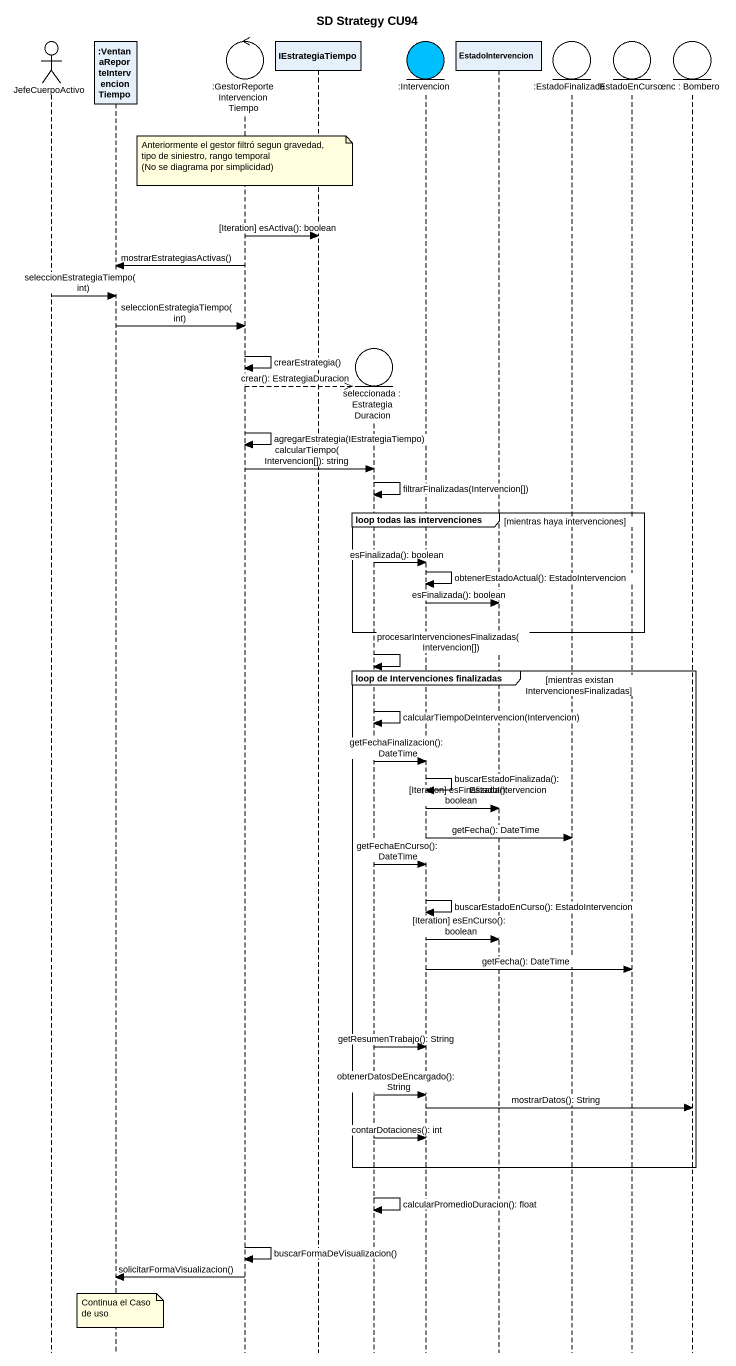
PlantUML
@startuml
title SD Strategy CU94
hide footbox
actor JefeCuerpoActivo
participant ":VentanaReporteIntervencionTiempo" as VentanaReporteIntervencionTi
control ":GestorReporteIntervencionTiempo" as GestorReporteIntervencionTie
participant IEstrategiaTiempo
entity "seleccionada : EstrategiaDuracion" as seleccionada
entity ":Intervencion" as Intervencion #00BFFF
participant EstadoIntervencion
entity ":EstadoFinalizada" as EstadoFinalizada
entity ":EstadoEnCurso" as EstadoEnCurso
entity "enc : Bombero" as enc

note over GestorReporteIntervencionTie
  Anteriormente el gestor filtró segun gravedad, tipo de siniestro, rango temporal
  (No se diagrama por simplicidad)
end note
GestorReporteIntervencionTie -> IEstrategiaTiempo : [Iteration] esActiva(): boolean
GestorReporteIntervencionTie -> VentanaReporteIntervencionTi : mostrarEstrategiasActivas()
JefeCuerpoActivo -> VentanaReporteIntervencionTi : seleccionEstrategiaTiempo(int)
VentanaReporteIntervencionTi -> GestorReporteIntervencionTie : seleccionEstrategiaTiempo(int)
GestorReporteIntervencionTie -> GestorReporteIntervencionTie : crearEstrategia()
GestorReporteIntervencionTie -->> seleccionada ** : crear(): EstrategiaDuracion
GestorReporteIntervencionTie -> GestorReporteIntervencionTie : agregarEstrategia(IEstrategiaTiempo)
GestorReporteIntervencionTie -> seleccionada : calcularTiempo(Intervencion[]): string
seleccionada -> seleccionada : filtrarFinalizadas(Intervencion[])
group loop todas las intervenciones [mientras haya intervenciones]
  seleccionada -> Intervencion : esFinalizada(): boolean
  Intervencion -> Intervencion : obtenerEstadoActual(): EstadoIntervencion
  Intervencion -> EstadoIntervencion : esFinalizada(): boolean
end
seleccionada -> seleccionada : procesarIntervencionesFinalizadas(Intervencion[])
group loop de Intervenciones finalizadas [mientras existan IntervencionesFinalizadas]
  seleccionada -> seleccionada : calcularTiempoDeIntervencion(Intervencion)
  seleccionada -> Intervencion : getFechaFinalizacion(): DateTime
  Intervencion -> Intervencion : buscarEstadoFinalizada(): EstadoIntervencion
  Intervencion -> EstadoIntervencion : [Iteration] esFinalizada(): boolean
  Intervencion -> EstadoFinalizada : getFecha(): DateTime
  seleccionada -> Intervencion : getFechaEnCurso(): DateTime
  Intervencion -> Intervencion : buscarEstadoEnCurso(): EstadoIntervencion
  Intervencion -> EstadoIntervencion : [Iteration] esEnCurso(): boolean
  Intervencion -> EstadoEnCurso : getFecha(): DateTime
  seleccionada -> Intervencion : getResumenTrabajo(): String
  seleccionada -> Intervencion : obtenerDatosDeEncargado(): String
  Intervencion -> enc : mostrarDatos(): String
  seleccionada -> Intervencion : contarDotaciones(): int
end
seleccionada -> seleccionada : calcularPromedioDuracion(): float
GestorReporteIntervencionTie -> GestorReporteIntervencionTie : buscarFormaDeVisualizacion()
GestorReporteIntervencionTie -> VentanaReporteIntervencionTi : solicitarFormaVisualizacion()
note over VentanaReporteIntervencionTi : Continua el Caso de uso
@enduml
